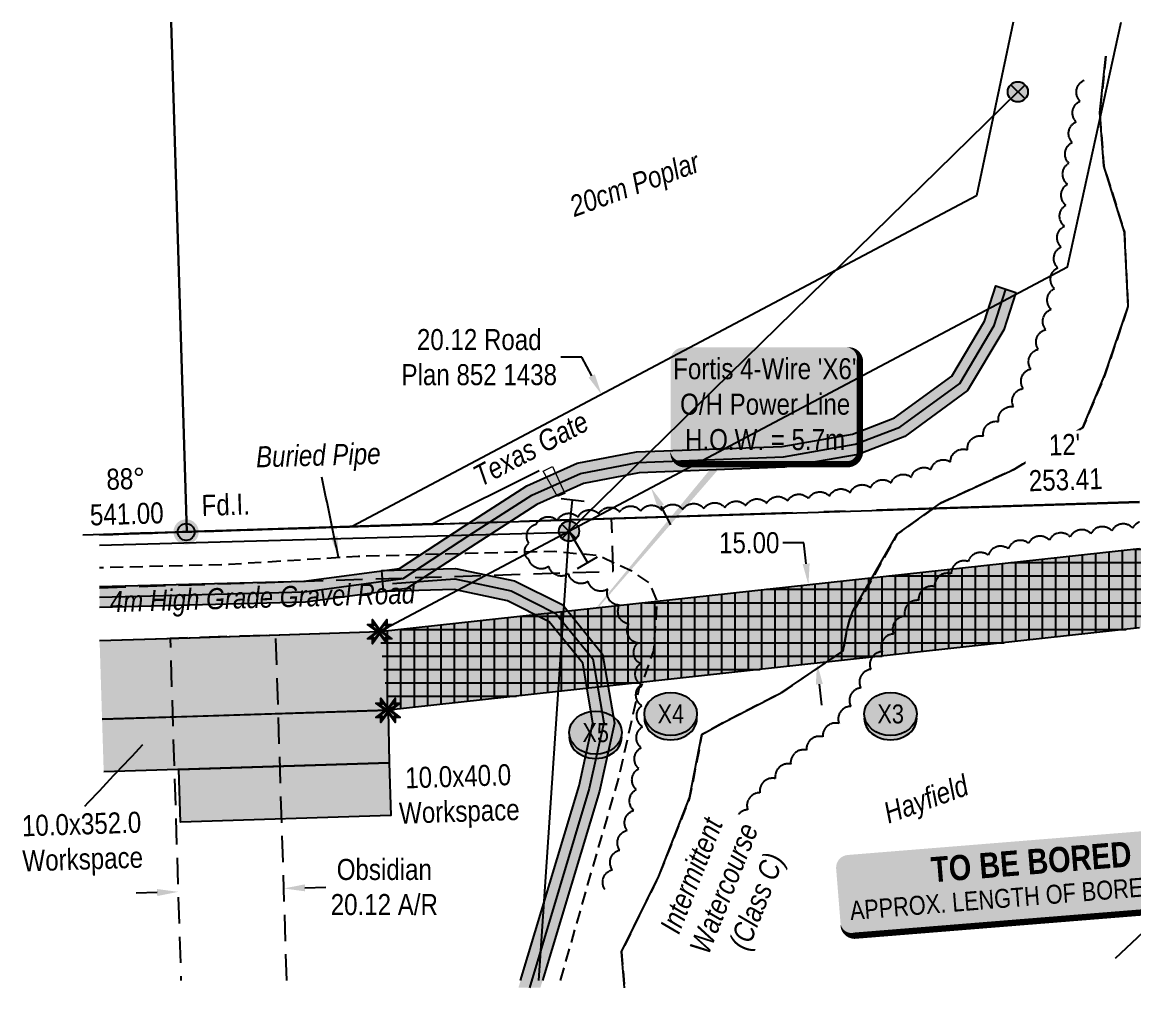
# Model space of a CAD drawing. Extents: x 633830 to 642643, y 5901646 to 5905452.
# Drawn here: x 634001 to 634529, y 5904885 to 5905344 of the extents above; entities that cross this region are included whole.
import ezdxf
from ezdxf.enums import TextEntityAlignment as Align

# ---------------------------------------------------------------- set-up
doc = ezdxf.new("R2010")
doc.units = 0
doc.header["$LTSCALE"] = 5
doc.header["$PDSIZE"] = 5
for name, pattern in [('0', [1, 1, 0]), ('foc-ACCESSROAD', [3.75, 2.5, -1.25]), ('foc-FLOWLINE', [3.75, 2.5, -1.25]), ('foc-QUARTERLINE', [33, 25, -3, 2, -3]), ('foc-TIELINE', [1.875, 1.25, -0.625]), ('POWERLINE5', [7.8, 2.4, -0.6, 0.6, -0.6, 0.6, -0.6, 2.4]), ('UG_PIPE', [1.875, 1.25, -0.625])]:
    doc.linetypes.add(name, pattern=pattern)
doc.layers.get('Defpoints').update_dxf_attribs({"color": 9})
for name, color, linetype in [('AS-FENCE', 48, 'foc-FENCE'), ('AS-PIPE-UG', 44, 'UG_PIPE'), ('AS-PIPE-UG-T', 44, 'Continuous'), ('AS-POWER', 104, 'foc-POWER'), ('AS-POWER-EXISTING', 72, 'POWERLINE5'), ('AS-POWER-T', 104, 'Continuous'), ('AS-ROADS', 254, 'Continuous'), ('AS-SYMBOL', 7, 'Continuous'), ('C-AR', 13, 'foc-ACCESSROAD'), ('C-WS-S', 13, 'Continuous'), ('F-EZE', 190, 'foc-FLOWLINE'), ('L-BD', 7, 'Continuous'), ('L-MON', 1, 'Continuous'), ('L-MON-T', 1, 'Continuous'), ('L-QSEC', 8, 'foc-QUARTERLINE'), ('L-SEC', 7, 'Continuous'), ('L-TITLEDB', 4, 'Continuous'), ('L-TITLEDB-T', 4, 'Continuous'), ('P-CROSSINGS', 250, 'Continuous'), ('P-IOP2-H', 21, 'Continuous'), ('P-LTO', 14, 'Continuous'), ('P-PROPOSED', 10, 'Continuous'), ('P-TEMP-BLOCKS', 250, 'Continuous'), ('P-TEMP-BLUE-BORE-H', 131, 'Continuous'), ('P-TEMP-H', 41, 'Continuous'), ('P-TEMP-NO CUT-H', 104, 'Continuous'), ('P-TEMP_WORKSPACE', 46, 'Continuous'), ('P-TXT', 4, 'Continuous'), ('T-BUSH', 110, '0'), ('T-BUSH-T', 110, 'Continuous'), ('T-WATER-T', 170, 'Continuous'), ('WATERCOURSE', 146, 'foc-TIELINE')]:
    doc.layers.add(name, color=color, linetype=linetype)
doc.layers.add('T-TEXT', color=48, linetype='Continuous', lineweight=18)
doc.styles.add('80', font='ARIALN.TTF', dxfattribs={"height": 10})
doc.styles.add('80CG', font='ARIALN.TTF', dxfattribs={"height": 10})
doc.styles.add('80L', font='ARIALN.TTF', dxfattribs={"height": 10})
doc.styles.add('80LS', font='ARIALNI.TTF', dxfattribs={"height": 10})
doc.styles.add('BOLD', font='ARIALNB.TTF')
doc.styles.add('Crossing', font='ARIALN.TTF', dxfattribs={"height": 10})
doc.styles.add('foc-LtypeFont', font='ARIALN.TTF', dxfattribs={"height": 7.35})
doc.linetypes.add('foc-FENCE', pattern='A,10,-1,["X",foc-LtypeFont,S=0.2,R=0,X=-0.625,Y=-0.75],-1.24', length=12.24)
doc.linetypes.add('foc-POWER', pattern='A,6,-1,["P",foc-LtypeFont,S=0.2,R=0,X=-0.625,Y=-0.75],-1.24,4', length=12.24)
doc.linetypes.add('foc-TOPO-flowdirection-NOLINE', pattern='A,0,[">",foc-LtypeFont,S=0.3,R=0,X=0,Y=-0.945],-20,[">",foc-LtypeFont,S=0.3,R=0,X=0,Y=-0.945],0', length=20)
doc.dimstyles.new('Compass 5 000', dxfattribs={"dimscale": 5, "dimtxt": 9, "dimasz": 2, "dimexe": 0.2, "dimexo": 0.0625, "dimgap": 0.5, "dimtad": 0, "dimtih": 1, "dimtoh": 1, "dimzin": 0, "dimdsep": 46, "dimtxsty": '80CG', "dimcen": 0.1, "dimse1": 1, "dimse2": 1, "dimclrd": 256, "dimclrt": 256, "dimaunit": 1, "dimadec": 4, "dimazin": 0, "dimtfac": 0.06, "dimtofl": 0, "dimtmove": 0, "dimatfit": 1, "dimfxl": 0.2, "dimtolj": 1, "dimtzin": 0, "dimlwd": -1, "dimarcsym": 0})

# ---------------------------------------------------------------- blocks, each defined once
blk = doc.blocks.new('POWERPOLE')
h = blk.add_hatch(color=255)
edge = h.paths.add_edge_path()
edge.add_arc((0, 0), 0.96, 0, 360)
at = {"linetype": 'Continuous'}
for p, q in [((0.68, -0.68), (-0.68, 0.68)), ((-0.68, -0.68), (0.68, 0.68))]:
    blk.add_line(p, q, dxfattribs=at)
blk.add_circle((0, 0), 0.96, dxfattribs=at)
blk = doc.blocks.new('*D120')
at = {"layer": 'Defpoints', "color": 0, "transparency": 16777216}
for p in [(634273.67, 5905165.81), (634276.16, 5905167.13), (634297.13, 5905121.55)]:
    blk.add_point(p, dxfattribs=at)
at = {"layer": 'L-TITLEDB-T', "transparency": 16777216}
for p, q in [((634266.8, 5905184.8), (634256.8, 5905184.8)), ((634271.48, 5905175.96), (634266.8, 5905184.8)), ((634304.29, 5905114.03), (634308.98, 5905105.19))]:
    blk.add_line(p, q, dxfattribs=at)
for points in [[(634272.95, 5905176.74), (634270.01, 5905175.18), (634276.16, 5905167.13)], [(634305.77, 5905114.81), (634302.82, 5905113.25), (634299.61, 5905122.86)]]:
    blk.add_solid(points, dxfattribs=at)
at = {"layer": 'L-TITLEDB-T', "transparency": 16777216, "insert": (634218.05, 5905184.8), "char_height": 10, "attachment_point": 5, "style": '80CG'}
blk.add_mtext('\\A1;20.12 Road\\PPlan 852 1438', dxfattribs=at)
blk = doc.blocks.new('*D123')
at = {"layer": 'Defpoints', "color": 0, "transparency": 16777216}
for p in [(634356.04, 5905074.73), (634374.46, 5905076.75), (634360.13, 5905037.39)]:
    blk.add_point(p, dxfattribs=at)
at = {"layer": 'P-TXT', "transparency": 16777216}
for p, q in [((634372.28, 5905096.63), (634362.28, 5905096.63)), ((634373.37, 5905086.69), (634372.28, 5905096.63)), ((634379.63, 5905029.46), (634380.72, 5905019.52))]:
    blk.add_line(p, q, dxfattribs=at)
for points in [[(634375.03, 5905086.87), (634371.71, 5905086.51), (634374.46, 5905076.75)], [(634381.29, 5905029.65), (634377.98, 5905029.28), (634378.55, 5905039.41)]]:
    blk.add_solid(points, dxfattribs=at)
at = {"layer": 'P-TXT', "transparency": 16777216, "insert": (634346.34, 5905096.63), "char_height": 10, "attachment_point": 5, "style": '80CG'}
blk.add_mtext('\\A1;15.00', dxfattribs=at)
blk = doc.blocks.new('*U107')
at = {"color": 72}
blk.add_line((1.09, -0.13), (-1.09, 0.13), dxfattribs=at)
at = {"layer": 'AS-SYMBOL', "color": 72, "flags": 128}
blk.add_lwpolyline([(-0.34, -2.95), (0, 0)], dxfattribs=at)
blk = doc.blocks.new('*U108')
at = {"color": 72}
blk.add_line((-0.95, -0.56), (0.95, 0.56), dxfattribs=at)
at = {"layer": 'AS-SYMBOL', "color": 72, "flags": 128}
blk.add_lwpolyline([(-1.76, 2.98), (0, 0)], dxfattribs=at)
blk = doc.blocks.new('xing2')
h = blk.add_hatch(color=50)
h.dxf.hatch_style = 1
edge = h.paths.add_edge_path()
edge.add_ellipse((0, 0), major_axis=(-12.5, 0), ratio=0.816297, start_angle=0, end_angle=360)
h = blk.add_hatch(color=250)
h.dxf.hatch_style = 1
edge = h.paths.add_edge_path()
edge.add_ellipse((0, -2.05), major_axis=(-12.5, 0), ratio=0.816297, start_angle=0, end_angle=180)
edge.add_line((12.5, -2.05), (12.5, 0))
edge.add_ellipse((0, 0), major_axis=(-12.5, 0), ratio=0.816297, start_angle=0, end_angle=180, ccw=False)
edge.add_line((-12.5, 0), (-12.5, -2.05))
at = {"color": 250}
blk.add_ellipse((0, 0), major_axis=(-12.5, 0), ratio=0.816297, dxfattribs=at)
blk.add_ellipse((0, -2.05), major_axis=(-12.5, 0), ratio=0.816297, start_param=0, end_param=3.141593, dxfattribs=at)
at = {"color": 250, "style": 'Crossing'}
blk.add_attdef('CROSSING', text='', height=9, dxfattribs=at).set_placement((0.09, 0.02), align=Align.MIDDLE_CENTER)
at = {"color": 250, "style": 'Crossing', "flags": 1}
for tag, p in [('OWNER', (0.09, -12.49)), ('DESCRIPTION', (0.09, -25.77)), ('LOCATION', (0.09, -39.3)), ('DWG_REF', (0.09, -52.84))]:
    blk.add_attdef(tag, text='', height=9, dxfattribs=at).set_placement(p, align=Align.MIDDLE_CENTER)
blk = doc.blocks.new('*D119')
at = {"layer": 'C-WS-S', "transparency": 16777216}
for p, q in [((634135.21, 5904932.72), (634145.21, 5904933.04)), ((634064.96, 5904930.49), (634054.97, 5904930.17))]:
    blk.add_line(p, q, dxfattribs=at)
for points in [[(634064.91, 5904932.15), (634065.02, 5904928.82), (634074.96, 5904930.81)], [(634135.16, 5904934.39), (634135.27, 5904931.06), (634125.22, 5904932.41)]]:
    blk.add_solid(points, dxfattribs=at)
at = {"layer": 'Defpoints', "color": 0, "transparency": 16777216}
for p in [(634125.22, 5904932.41), (634126.09, 5904905.12), (634075.83, 5904903.52)]:
    blk.add_point(p, dxfattribs=at)
at = {"layer": 'C-WS-S', "transparency": 16777216, "insert": (634172.94, 5904933.04), "char_height": 10, "attachment_point": 5, "style": '80CG'}
blk.add_mtext('\\A1;Obsidian\\P20.12 A/R', dxfattribs=at)
blk = doc.blocks.new('TEMP')
h = blk.add_hatch(color=255)
h.dxf.hatch_style = 1
h.paths.add_polyline_path([(0, 0.25), (-0.67, 1.15), (-0.67, 0.67), (-1.15, 0.67), (-0.25, 0), (-1.15, -0.67), (-0.67, -0.67), (-0.67, -1.15), (0, -0.25), (0.67, -1.15), (0.67, -0.67), (1.15, -0.67), (0.25, 0), (1.15, 0.67), (0.67, 0.67), (0.67, 1.15)])
h.paths.add_polyline_path([(0.57, 0.85), (0.57, 0.57), (0.85, 0.57), (0.08, 0), (0.85, -0.57), (0.57, -0.57), (0.57, -0.85), (0, -0.08), (-0.57, -0.85), (-0.57, -0.57), (-0.85, -0.57), (-0.08, 0), (-0.85, 0.57), (-0.57, 0.57), (-0.57, 0.85), (0, 0.08)], flags=16)
h = blk.add_hatch(color=1)
h.dxf.hatch_style = 1
h.paths.add_polyline_path([(0, 0.08), (-0.57, 0.85), (-0.57, 0.57), (-0.85, 0.57), (-0.08, 0), (-0.85, -0.57), (-0.57, -0.57), (-0.57, -0.85), (0, -0.08), (0.57, -0.85), (0.57, -0.57), (0.85, -0.57), (0.08, 0), (0.85, 0.57), (0.57, 0.57), (0.57, 0.85)])
at = {"color": 1}
for p, q in [((-0.08, 0), (0.08, 0)), ((0, 0.08), (0, -0.08))]:
    blk.add_line(p, q, dxfattribs=at)
at = {"color": 255, "flags": 128}
blk.add_lwpolyline([(-0.25, 0), (-1.15, 0.67), (-0.67, 0.67), (-0.67, 1.15), (0, 0.25), (0.67, 1.15), (0.67, 0.67), (1.15, 0.67), (0.25, 0), (1.15, -0.67), (0.67, -0.67), (0.67, -1.15), (0, -0.25), (-0.67, -1.15), (-0.67, -0.67), (-1.15, -0.67)], close=True, dxfattribs=at)
at = {"color": 1, "flags": 128}
blk.add_lwpolyline([(-0.08, 0), (-0.85, 0.57), (-0.57, 0.57), (-0.57, 0.85), (0, 0.08), (0.57, 0.85), (0.57, 0.57), (0.85, 0.57), (0.08, 0), (0.85, -0.57), (0.57, -0.57), (0.57, -0.85), (0, -0.08), (-0.57, -0.85), (-0.57, -0.57), (-0.85, -0.57)], close=True, dxfattribs=at)
blk = doc.blocks.new('fdia')
at = {"color": 255, "const_width": 1}
blk.add_lwpolyline([(-0.5, 0, 1), (0.5, 0, 1)], format="xyb", close=True, dxfattribs=at)
blk = doc.blocks.new('Fdiaa')
blk.add_blockref('fdia', (0, 0))
blk = doc.blocks.new('fdib')
at = {"color": 1, "const_width": 1.6}
blk.add_lwpolyline([(-0.4, 0, 1), (0.4, 0, 1)], format="xyb", close=True, dxfattribs=at)
at = {"color": 1}
blk.add_circle((0, 0), 0.8, dxfattribs=at)
blk = doc.blocks.new('Fdibb')
blk.add_blockref('fdib', (0, 0))
blk = doc.blocks.new('fdicc')
for name in ['Fdibb', 'Fdiaa']:
    blk.add_blockref(name, (0, 0))
blk = doc.blocks.new('FDI')
blk.add_blockref('fdicc', (0, 0))
blk = doc.blocks.new('*U84')
h = blk.add_hatch(color=255)
edge = h.paths.add_edge_path()
edge.add_line((-39, -28.5), (39, -28.5))
edge.add_arc((39, -22.5), 6, 270, 360)
edge.add_line((45, -22.5), (45, 21))
edge.add_arc((39, 21), 6, 0, 90)
edge.add_line((39, 27), (-39, 27))
edge.add_arc((-39, 21), 6, 90, 180)
edge.add_line((-45, 21), (-45, -22.5))
edge.add_arc((-39, -22.5), 6, 180, 270)
at = {"color": 104, "flags": 128}
blk.add_lwpolyline([(-39, -28.5, 3, 3, 0), (39, -28.5, 3, 3, 0.414214), (45, -22.5, 3, 3, 0), (45, 21, 3, 0, 0.414214), (39, 27, 0, 0, 0), (-39, 27, 0, 0, 0.414214), (-45, 21, 0, 0, 0), (-45, -22.5, 0, 3, 0.414214)], format="xyseb", close=True, dxfattribs=at)
at = {"color": 104, "style": '80'}
blk.add_attdef('ENTER_TEXT_001', (-26.85, -4.92), '', height=10, dxfattribs=at)
blk = doc.blocks.new('*U110')
h = blk.add_hatch(color=50)
edge = h.paths.add_edge_path()
edge.add_line((-86.5, -20), (86.5, -20))
edge.add_arc((86.5, -14), 6, 270, 360)
edge.add_line((92.5, -14), (92.5, 12.5))
edge.add_arc((86.5, 12.5), 6, 0, 90)
edge.add_line((86.5, 18.5), (-86.5, 18.5))
edge.add_arc((-86.5, 12.5), 6, 90, 180)
edge.add_line((-92.5, 12.5), (-92.5, -14))
edge.add_arc((-86.5, -14), 6, 180, 270)
at = {"color": 4, "flags": 128}
blk.add_lwpolyline([(-86.5, -20, 3, 3, 0), (86.5, -20, 3, 3, 0.414214), (92.5, -14, 3, 3, 0), (92.5, 12.5, 3, 0, 0.414214), (86.5, 18.5, 0, 0, 0), (-86.5, 18.5, 0, 0, 0.414214), (-92.5, 12.5, 0, 0, 0), (-92.5, -14, 0, 3, 0.414214)], format="xyseb", close=True, dxfattribs=at)
at = {"color": 4}
for tag, p, height, style in [('BORE_XING_001', (-68.03, 3.21), 12, 'BOLD'), ('APPROX_LENGTH_001', (-90.72, -12.48), 9, '80')]:
    blk.add_attdef(tag, p, '', height=height, dxfattribs=dict(at, style=style))

msp = doc.modelspace()

# ---------------------------------------------------------------- hatches: boundary and pattern name
at = {"layer": 'AS-ROADS'}
h = msp.add_hatch(color=256, dxfattribs=at)
h.dxf.hatch_style = 1
h.paths.add_polyline_path([(634037.655, 5905075.885), (634037.655, 5905065.885), (634135.432, 5905068.414), (634183.701, 5905074.901), (634216.358, 5905096.179), (634245.473, 5905114.883), (634267.6, 5905124.853), (634293.973, 5905129.871), (634363.103, 5905132.516), (634398.014, 5905138.65), (634420.231, 5905147.083), (634450.104, 5905168.962), (634467.261, 5905197.81), (634473.005, 5905215.64), (634463.489, 5905218.705), (634458.091, 5905201.95), (634442.553, 5905175.823), (634415.417, 5905155.949), (634395.351, 5905148.332), (634362.042, 5905142.48), (634292.842, 5905139.832), (634264.571, 5905134.453), (634240.692, 5905123.693), (634210.928, 5905104.573), (634180.134, 5905084.508), (634134.635, 5905078.394)])
h = msp.add_hatch(color=256, dxfattribs=at)
h.dxf.hatch_style = 1
h.paths.add_polyline_path([(634236.666, 5904885.236), (634247.103, 5904885.236), (634275.13, 5904978.702), (634282.256, 5905010.932), (634276.682, 5905043.665), (634257.695, 5905067.103), (634234.837, 5905078.584), (634206.743, 5905084.501), (634171.757, 5905083.455), (634172.484, 5905073.484), (634206.063, 5905074.428), (634231.508, 5905069.069), (634251.283, 5905059.136), (634267.266, 5905039.406), (634272.073, 5905011.181), (634265.448, 5904981.22)])
at = {"layer": 'P-IOP2-H'}
h = msp.add_hatch(color=256, dxfattribs=at)
h.dxf.hatch_style = 1
h.paths.add_polyline_path([(634037.657, 5905050.165), (634038.825, 5905012.815), (634174.706, 5905017.063), (634531.782, 5905056.206), (634531.782, 5905093.967), (634170.713, 5905054.445), (634081.278, 5905051.529)])
at = {"layer": 'P-TEMP-BLUE-BORE-H'}
h = msp.add_hatch(color=256, dxfattribs=at)
h.dxf.hatch_style = 1
h.paths.add_polyline_path([(634174.706, 5905017.063), (634721.009, 5905076.95), (634776.692, 5905078.677), (634772.31, 5905120.294), (634712.974, 5905113.756), (634170.713, 5905054.445)])
at = {"layer": 'P-TEMP-H'}
h = msp.add_hatch(color=256, dxfattribs=at)
h.dxf.hatch_style = 1
h.paths.add_polyline_path([(634038.825, 5905012.804), (634039.606, 5904987.821), (634175.315, 5904992.064), (634174.706, 5905017.063)])
h = msp.add_hatch(color=256, dxfattribs=at)
h.dxf.hatch_style = 1
h.paths.add_polyline_path([(634075.364, 5904988.939), (634175.315, 5904992.064), (634176.096, 5904967.076), (634076.145, 5904963.951)])
at = {"layer": 'P-TEMP-NO CUT-H'}
h = msp.add_hatch(dxfattribs=at)
h.set_pattern_fill('ANSI37', color=256, scale=2, angle=45)
h.paths.add_polyline_path([(634174.706, 5905017.063), (634721.009, 5905076.95), (634776.692, 5905078.677), (634772.31, 5905120.294), (634712.974, 5905113.756), (634170.713, 5905054.445)])

# ---------------------------------------------------------------- linework, layer by layer
at = {"layer": 'AS-FENCE', "flags": 128}
msp.add_lwpolyline([(634246.541, 5905130.767), (634195.918, 5905105.662), (634166.444, 5905104.73), (634029.691, 5905100.256)], dxfattribs=at)
at = {"layer": 'AS-PIPE-UG', "flags": 128}
msp.add_lwpolyline([(634256.699, 5904888.713), (634268.787, 5904931.263), (634284.188, 5904984.277), (634294.15, 5905028.022), (634295.015, 5905028.197), (634300.925, 5905045.302), (634302.697, 5905068.925), (634298.886, 5905077.623), (634290.533, 5905083.111), (634274.69, 5905090.494), (634253.572, 5905092.481), (634234.38, 5905092.163), (634211.879, 5905091.539), (634160.516, 5905090.164), (634099.191, 5905086.338), (634037.655, 5905084.731)], dxfattribs=at)
at = {"layer": 'AS-POWER', "flags": 128}
for points in [[(634246.398, 5904888.713), (634260.715, 5905102.158), (634473.968, 5905310.918)], [(634037.655, 5905095.462), (634261.244, 5905101.746)]]:
    msp.add_lwpolyline(points, dxfattribs=at)
at = {"layer": 'AS-ROADS', "flags": 128}
for points in [[(634037.655, 5905075.885), (634134.635, 5905078.394), (634180.134, 5905084.508), (634210.928, 5905104.573), (634240.692, 5905123.693), (634264.571, 5905134.453), (634292.842, 5905139.832), (634362.042, 5905142.48), (634395.351, 5905148.332), (634415.417, 5905155.949), (634442.553, 5905175.823), (634458.091, 5905201.95), (634463.489, 5905218.705), (634473.005, 5905215.64), (634467.261, 5905197.81), (634450.104, 5905168.962), (634420.231, 5905147.083), (634398.014, 5905138.65), (634363.103, 5905132.516), (634293.973, 5905129.871), (634267.6, 5905124.853), (634245.473, 5905114.883), (634216.358, 5905096.179), (634183.701, 5905074.901), (634135.432, 5905068.414), (634037.655, 5905065.885)], [(634037.655, 5905070.885), (634135.033, 5905073.404), (634181.917, 5905079.705), (634213.643, 5905100.376), (634243.082, 5905119.288), (634266.085, 5905129.653), (634293.408, 5905134.851), (634362.573, 5905137.498), (634396.683, 5905143.491), (634417.824, 5905151.516), (634446.328, 5905172.393), (634462.676, 5905199.88), (634468.247, 5905217.172)], [(634237.709, 5904888.713), (634265.448, 5904981.22), (634272.073, 5905011.181), (634267.266, 5905039.406), (634251.283, 5905059.136), (634231.508, 5905069.069), (634206.063, 5905074.428), (634172.484, 5905073.484), (634171.757, 5905083.455), (634206.743, 5905084.501), (634234.837, 5905078.584), (634257.695, 5905067.103), (634276.682, 5905043.665), (634282.256, 5905010.932), (634275.13, 5904978.702), (634248.146, 5904888.713)], [(634176.804, 5905077.305), (634206.403, 5905079.465), (634233.172, 5905073.826), (634254.489, 5905063.119), (634271.974, 5905041.536), (634277.165, 5905011.057), (634270.289, 5904979.961), (634241.885, 5904885.236)]]:
    msp.add_lwpolyline(points, dxfattribs=at)
at = {"layer": 'C-AR', "flags": 128}
msp.add_lwpolyline([(634126.609, 5904888.713), (634121.386, 5905052.813), (634071.126, 5905051.213), (634076.298, 5904888.713)], dxfattribs=at)
at = {"layer": 'L-SEC'}
msp.add_line((634071.612, 5905343.988), (634079.157, 5905101.893), dxfattribs=at)
at = {"layer": 'L-TITLEDB', "flags": 128}
for points in [[(634037.655, 5905100.473), (634079.159, 5905101.816), (634071.612, 5905343.988)], [(634471.694, 5905343.988), (634454.262, 5905261.488), (634157.664, 5905104.348), (634037.655, 5905100.466)], [(634037.655, 5905050.211), (634080.234, 5905051.54), (634170.713, 5905054.445), (634477.285, 5905216.995), (634497.532, 5905227.832), (634523.039, 5905343.988)], [(634071.612, 5905343.988), (634079.159, 5905101.816), (634531.782, 5905115.959)]]:
    msp.add_lwpolyline(points, dxfattribs=at)
at = {"layer": 'P-CROSSINGS', "color": 104, "flags": 128}
msp.add_lwpolyline([(634256.339, 5905044.833, 0, 3.999, 0), (634354.015, 5905160.283, 1.999, 1.999, 0)], format="xyseb", dxfattribs=at)
at = {"layer": 'P-LTO', "flags": 128}
for points in [[(634037.655, 5905050.165), (634080.728, 5905051.512), (634170.713, 5905054.445), (634531.782, 5905093.967)], [(634531.782, 5905056.206), (634174.706, 5905017.063), (634081.896, 5905014.161), (634038.825, 5905012.815)]]:
    msp.add_lwpolyline(points, dxfattribs=at)
at = {"layer": 'P-PROPOSED', "flags": 128}
for points in [[(634037.655, 5905050.165), (634080.728, 5905051.512), (634170.713, 5905054.445), (634531.782, 5905093.967)], [(634531.782, 5905056.206), (634174.706, 5905017.063), (634081.896, 5905014.161), (634038.825, 5905012.815)]]:
    msp.add_lwpolyline(points, dxfattribs=at)
at = {"layer": 'P-TEMP_WORKSPACE', "flags": 128}
msp.add_lwpolyline([(634038.825, 5905012.804), (634174.706, 5905017.063), (634175.315, 5904992.064), (634039.606, 5904987.821)], dxfattribs=at)
msp.add_lwpolyline([(634075.364, 5904988.939), (634175.315, 5904992.064), (634176.096, 5904967.076), (634076.145, 5904963.951)], close=True, dxfattribs=at)
at = {"layer": 'T-BUSH', "flags": 128}
for points in [[(634277.805, 5904931.951, -0.5205671), (634281.298, 5904941.321, -0.5205671), (634284.79, 5904950.691, -0.5205671), (634288.283, 5904960.062, -0.5205671), (634291.493, 5904969.5, -0.5205671), (634292.664, 5904979.431, -0.5205671), (634293.835, 5904989.362, -0.5205671), (634295.006, 5904999.294, -0.5205671), (634295.648, 5905009.246, -0.5205671), (634295.296, 5905019.24, -0.5205671), (634294.944, 5905029.234, -0.5205671), (634294.592, 5905039.228, -0.5205671), (634293.423, 5905049.02, -0.5205671), (634289.075, 5905058.025, -0.5205671), (634284.728, 5905067.03, -0.5205671), (634279.137, 5905074.688, -0.5205671), (634269.811, 5905078.298, -0.5205671), (634260.486, 5905081.909, -0.5205671), (634251.123, 5905085.418, -0.5205671), (634241.675, 5905088.695, -0.5205671), (634241.624, 5905096.415, -0.5205671), (634245.246, 5905105.603, -0.5205671), (634255.114, 5905107.222, -0.5205671), (634264.982, 5905108.84, -0.5205671), (634274.85, 5905110.458, -0.5205671), (634284.796, 5905111.314, -0.5205671), (634294.788, 5905111.707, -0.5205671), (634304.78, 5905112.101, -0.5205671), (634314.772, 5905112.495, -0.5205671), (634324.765, 5905112.889, -0.5205671), (634334.757, 5905113.283, -0.5205671), (634344.701, 5905114.315, -0.5205671), (634354.637, 5905115.439, -0.5205671), (634364.574, 5905116.563, -0.5205671), (634374.511, 5905117.686, -0.5205671), (634384.447, 5905118.81, -0.5205671), (634394.302, 5905120.393, -0.5205671), (634404.02, 5905122.752, -0.5205671), (634413.738, 5905125.111, -0.5205671), (634423.362, 5905127.767, -0.5205671), (634432.661, 5905131.444, -0.5205671), (634441.96, 5905135.121, -0.5205671), (634450.045, 5905140.795, -0.5205671), (634457.584, 5905147.365, -0.5205671), (634464.823, 5905154.258, -0.5205671), (634471.942, 5905161.281, -0.5205671), (634476.55, 5905169.943, -0.5205671), (634480.117, 5905179.285, -0.5205671), (634483.685, 5905188.627, -0.5205671), (634487.253, 5905197.969, -0.5205671), (634489.802, 5905207.583, -0.5205671), (634491.369, 5905217.46, -0.5205671), (634492.936, 5905227.336, -0.5205671), (634494.502, 5905237.213, -0.5205671), (634496.069, 5905247.089, -0.5205671), (634496.797, 5905257.062, -0.5205671), (634497.516, 5905267.036, -0.5205671), (634498.235, 5905277.011, -0.5205671), (634499.832, 5905286.87, -0.5205671), (634501.689, 5905296.697, -0.5205671), (634503.546, 5905306.523, -0.5205671), (634505.412, 5905316.401, -0.5205671)], [(634531.782, 5905106.497, 0.1833874), (634528.537, 5905103.628, 0.5205671), (634518.617, 5905102.362, 0.5205671), (634508.713, 5905100.985, 0.5205671), (634498.83, 5905099.461, 0.5205671), (634488.947, 5905097.938, 0.5205671), (634479.064, 5905096.414, 0.5205671), (634469.442, 5905093.766, 0.5205671), (634459.899, 5905090.777, 0.5205671), (634450.356, 5905087.789, 0.5205671), (634442.319, 5905081.89, 0.5205671), (634434.369, 5905075.824, 0.5205671), (634426.85, 5905069.295, 0.5205671), (634420.307, 5905061.741, 0.5205671), (634414.894, 5905053.333, 0.5205671), (634409.482, 5905044.924, 0.5205671), (634404.073, 5905036.513, 0.5205671), (634399.318, 5905027.716, 0.5205671), (634394.563, 5905018.919, 0.5205671), (634388.993, 5905010.795, 0.5205671), (634381.253, 5905004.464, 0.5205671), (634373.512, 5904998.133, 0.5205671), (634366.045, 5904991.488, 0.5205671), (634358.723, 5904984.677, 0.5205671), (634351.402, 5904977.866, 0.5205671), (634345.579, 5904969.82, 0.5205671), (634340.296, 5904961.329, 0.5205671), (634335.012, 5904952.839, 0.5205671), (634329.729, 5904944.349, 0.5205671), (634324.799, 5904936.426)]]:
    msp.add_lwpolyline(points, format="xyb", dxfattribs=at)
at = {"layer": 'T-TEXT', "flags": 128}
msp.add_lwpolyline([(634258.763, 5905120.065), (634255.224, 5905118.666), (634248.463, 5905130.615), (634252.889, 5905132.949)], close=True, dxfattribs=at)
at = {"layer": 'WATERCOURSE', "flags": 128}
msp.add_lwpolyline([(634515.784, 5905327.868), (634512.904, 5905301.04), (634514.834, 5905275.738), (634524.609, 5905244.258), (634526.317, 5905208.957), (634515.357, 5905176.407), (634504.842, 5905151.406), (634472.347, 5905131.621), (634437.139, 5905115.426), (634416.654, 5905100.686), (634396.222, 5905064.514), (634393.962, 5905059.971), (634392.654, 5905054.963), (634391.009, 5905045.306), (634361.519, 5905025.373), (634334.668, 5905011.562), (634323.881, 5905005.521), (634318.014, 5904975.422), (634303.327, 5904938.293), (634285.619, 5904902.356), (634287.003, 5904885.236)], dxfattribs=at)
at = {"layer": 'WATERCOURSE', "linetype": 'foc-TOPO-flowdirection-NOLINE', "flags": 128}
for points in [[(634287.003, 5904885.236), (634285.619, 5904902.356), (634303.327, 5904938.293), (634318.014, 5904975.422), (634323.881, 5905005.521), (634334.668, 5905011.562), (634361.519, 5905025.373), (634391.009, 5905045.306), (634392.654, 5905054.963), (634393.962, 5905059.971), (634395.72, 5905064.514), (634416.654, 5905100.686), (634437.139, 5905115.426), (634472.347, 5905131.621), (634504.842, 5905151.406), (634515.357, 5905176.407), (634526.317, 5905208.957), (634524.609, 5905244.258), (634514.834, 5905275.738), (634512.904, 5905301.04), (634515.784, 5905327.868)], [(634520.409, 5904899.273), (634551.87, 5904928.862), (634577.123, 5904964.452), (634615.749, 5904985.933), (634645.341, 5905006.13), (634675.959, 5905034.372), (634693.687, 5905069.641), (634721.608, 5905092.337), (634730.578, 5905103.492), (634737.969, 5905114.758), (634747.478, 5905132.543), (634763.424, 5905151.96)]]:
    msp.add_lwpolyline(points, dxfattribs=at)

# ---------------------------------------------------------------- block references
at = {"layer": 'AS-POWER-EXISTING', "xscale": 5.000000000000004, "yscale": 5.000000000000004, "zscale": 5.000000000000004}
for p in [(634473.968, 5905310.918), (634260.715, 5905102.158)]:
    msp.add_blockref('POWERPOLE', p, dxfattribs=at)
at = {"layer": 'AS-POWER-T'}
ref = msp.add_blockref('*U84', (634353.941, 5905162.469), dxfattribs=dict(at, xscale=0.99971059, yscale=0.99971059, zscale=0.99971059))
ref.add_attrib('ENTER_TEXT_001', "Fortis 4-Wire 'X6'", (634310.185, 5905174.374), dxfattribs={"layer": '0', "color": 104, "height": 9.99711, "style": '80'})
ref.add_attrib('ENTER_TEXT_002', 'O/H Power Line', (634313.482, 5905157.535), dxfattribs={"layer": '0', "color": 104, "height": 9.99711, "style": '80'})
ref.add_attrib('ENTER_TEXT_003', 'H.O.W. = 5.7m', (634315.838, 5905140.696), dxfattribs={"layer": '0', "color": 104, "height": 9.99711, "style": '80'})
at = {"layer": 'AS-SYMBOL', "xscale": 5.000000000000004, "yscale": 5.000000000000004, "zscale": 5.000000000000004}
for name, p in [('*U107', (634262.414, 5905116.919)), ('*U108', (634269.522, 5905087.245))]:
    msp.add_blockref(name, p, dxfattribs=at)
at = {"layer": 'L-MON', "color": 2, "xscale": 5.000000000000004, "yscale": 5.000000000000004, "zscale": 5.000000000000004}
msp.add_blockref('TEMP', (634170.713, 5905054.445), dxfattribs=at)
at = {"layer": 'L-MON', "xscale": 5.000000000000004, "yscale": 5.000000000000004, "zscale": 5.000000000000004}
msp.add_blockref('TEMP', (634174.706, 5905017.063), dxfattribs=at)
at = {"layer": 'P-CROSSINGS'}
for p, values in [((634308.997, 5905015.319), {'CROSSING': 'X4'}), ((634413.452, 5905015.319), {'CROSSING': 'X3'}), ((634273.3, 5905006.446), {'CROSSING': 'X5'})]:
    msp.add_blockref('xing2', p, dxfattribs=at).add_auto_attribs(values)
at = {"layer": 'P-TEMP-BLOCKS'}
ref = msp.add_blockref('*U110', (634480.805, 5904936.849), dxfattribs=dict(at, xscale=0.9997283200000006, yscale=0.9997283200000006, zscale=0.9997283200000006, rotation=4.616027074193339))
ref.add_attrib('BORE_XING_001', 'TO BE BORED', (634433.256, 5904935.281), dxfattribs={"layer": '0', "color": 4, "height": 11.99674, "rotation": 4.61603, "style": 'BOLD'})
ref.add_attrib('APPROX_LENGTH_001', 'APPROX. LENGTH OF BORE = %%P243', (634394.538, 5904917.37), dxfattribs={"layer": '0', "color": 4, "height": 8.99755, "rotation": 4.61603, "style": '80'})

# ---------------------------------------------------------------- texts
at = {"layer": 'AS-PIPE-UG-T', "insert": (634111.51, 5905142.438), "char_height": 9.99711, "attachment_point": 1, "rotation": 1.66365, "style": '80L'}
msp.add_mtext_dynamic_manual_height_columns('\\pi0.29889;{\\fArial Narrow|b0|i1|c0|p34;Buried Pipe}', width=59.01879, gutter_width=50.014, heights=[0], dxfattribs=at)
at = {"layer": 'L-BD', "color": 2, "insert": (634049.876, 5905132.059), "char_height": 9.9971, "width": 34.56475, "attachment_point": 2, "rotation": 1.7914, "style": '80L'}
msp.add_mtext('88° 541.00', dxfattribs=at)
at = {"layer": 'P-TEMP_WORKSPACE', "char_height": 9.99711, "width": 62.63303, "attachment_point": 2, "rotation": 1.82568, "style": '80LS'}
for s, insert in [('{\\fArial Narrow|b0|i0|c0|p34;10.0x40.0\\PWorkspace}', (634207.884, 5904990.731)), ('{\\fArial Narrow|b0|i0|c0|p34;10.0x352.0\\PWorkspace}', (634028.93, 5904968.052))]:
    msp.add_mtext(s, dxfattribs=dict(at, insert=insert))
at = {"layer": 'T-BUSH-T', "insert": (634290.132, 5905271.811), "char_height": 10, "width": 152.2835, "attachment_point": 2, "rotation": 20, "style": '80LS'}
msp.add_mtext('20cm Poplar', dxfattribs=at)
at = {"layer": 'T-TEXT', "style": '80LS'}
msp.add_text('Hayfield', height=10, rotation=20, dxfattribs=at).set_placement((634430.26, 5904974.93), align=Align.MIDDLE_CENTER)
at = {"layer": 'T-TEXT'}
for s, insert, char_height, width, attachment_point, rotation, style in [('Texas Gate', (634240.199, 5905145.815), 10, 152.2835, 2, 27.91519, '80LS'), ('{\\fArial Narrow|b0|i1|c0|p34;4m High Grade Gravel Road}', (634042.306, 5905073.65), 9.99711, 145.45487, 1, 1.66365, '80L')]:
    msp.add_mtext(s, dxfattribs=dict(at, insert=insert, char_height=char_height, width=width, attachment_point=attachment_point, rotation=rotation, style=style))

# ---------------------------------------------------------------- dimensions: what is measured, and where the dimension line sits
at = {"layer": 'C-WS-S', "color": 6}
dim = msp.add_linear_dim(base=(634125.217, 5904932.406), p1=(634075.826, 5904903.525), p2=(634126.086, 5904905.125), angle=1.82317, text='Obsidian\\P20.12 A/R', dimstyle='Compass 5 000', dxfattribs=at)
dim.commit()
dim.dimension.update_dxf_attribs({"geometry": '*D119', "text_midpoint": (634172.943, 5904933.043), "dimtype": 161})
at = {"layer": 'L-TITLEDB-T'}
dim = msp.add_aligned_dim(p1=(634297.128, 5905121.545), p2=(634273.675, 5905165.811), distance=-2.812, text='20.12 Road\\PPlan 852 1438', dimstyle='Compass 5 000', dxfattribs=at)
dim.commit()
dim.dimension.update_dxf_attribs({"geometry": '*D120', "text_midpoint": (634218.048, 5905184.801)})
at = {"layer": 'P-TXT', "color": 3}
dim = msp.add_linear_dim(base=(634374.459, 5905076.747), p1=(634360.13, 5905037.389), p2=(634356.043, 5905074.731), angle=96.24652, text='15.00', dimstyle='Compass 5 000', dxfattribs=at)
dim.commit()
dim.dimension.update_dxf_attribs({"geometry": '*D123', "text_midpoint": (634346.345, 5905096.628), "dimtype": 161})

# ---------------------------------------------------------------- leaders
at = {"layer": 'AS-PIPE-UG-T', "path_type": 1}
msp.add_leader([(634151.132, 5905089.801), (634143.249, 5905127.858)], dimstyle='Compass 5 000', override={"dimgap": 0.5, "dimtad": 0}, dxfattribs=at)
at = {"layer": 'P-TEMP_WORKSPACE', "path_type": 1}
msp.add_leader([(634058.089, 5905000.649), (634030.479, 5904971.381)], dimstyle='Compass 5 000', override={"dimgap": 0.5, "dimtad": 0}, dxfattribs=at)

# ---------------------------------------------------------------- next in the draw order: texts
at = {"layer": 'L-BD', "color": 2, "insert": (634496.017, 5905148.311), "char_height": 9.9971, "width": 34.56475, "attachment_point": 2, "rotation": 1.7914, "style": '80L', "bg_fill": 3, "box_fill_scale": 1.15, "bg_fill_color": 256, "bg_fill_true_color": 256, "bg_fill_transparency": 0}
msp.add_mtext("12' 253.41", dxfattribs=at)
at = {"layer": 'L-MON-T', "insert": (634085.931, 5905119.371), "char_height": 10, "width": 22.04407, "attachment_point": 1, "rotation": 1.9127, "style": '80CG', "bg_fill": 3, "box_fill_scale": 1.15, "bg_fill_color": 256, "bg_fill_true_color": 256, "bg_fill_transparency": 0}
msp.add_mtext('Fd.I.', dxfattribs=at)
at = {"layer": 'T-WATER-T', "insert": (634314.133, 5904940.434), "char_height": 9.99711, "width": 70.45477, "attachment_point": 2, "rotation": 68.38981, "style": '80LS', "bg_fill": 3, "box_fill_scale": 1, "bg_fill_color": 256, "bg_fill_transparency": 0}
msp.add_mtext('Intermittent\\PWatercourse\\P(Class C)', dxfattribs=at)

# ---------------------------------------------------------------- next in the draw order: linework, layer by layer
at = {"layer": 'F-EZE', "flags": 128}
msp.add_lwpolyline([(634037.655, 5905075.299), (634281.738, 5905083.141), (634280.936, 5905108.121), (634037.655, 5905100.305)], dxfattribs=at)
at = {"layer": 'L-QSEC'}
msp.add_line((634531.782, 5905116.043), (634037.655, 5905100.596), dxfattribs=at)

# ---------------------------------------------------------------- next in the draw order: block references
at = {"layer": 'L-MON', "xscale": 5.000000000000004, "yscale": 5.000000000000004, "zscale": 5.000000000000004}
msp.add_blockref('FDI', (634078.75, 5905101.803), dxfattribs=at)

doc.saveas('drawing.dxf')
